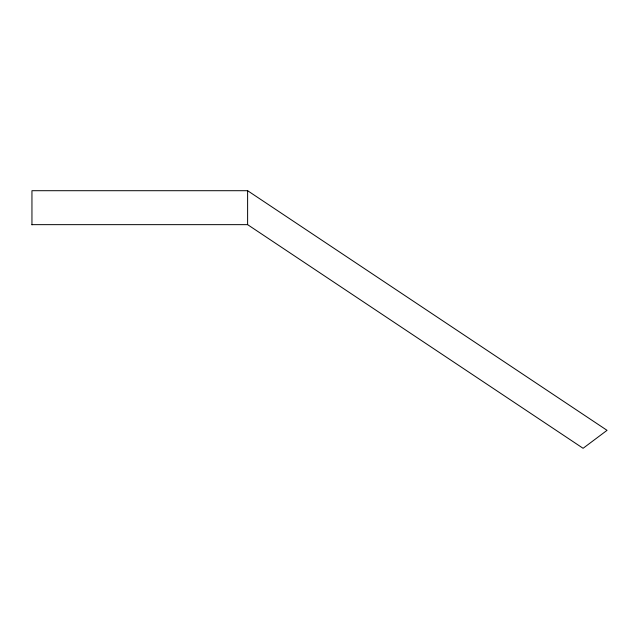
<?xml version="1.0" encoding="UTF-8"?>
<svg xmlns="http://www.w3.org/2000/svg" width="639" height="639" viewBox="0 0 639 639"><rect width="100%" height="100%" fill="white"/><g stroke="black" fill="none" stroke-linecap="round" stroke-linejoin="round"><path stroke-width="0.96" d="M31.95 224.648L247.612 224.648L583.087 448.298L607.05 430.327L247.612 190.702L31.95 190.702L31.95 224.848M247.612 190.702L247.612 224.648"/></g></svg>
